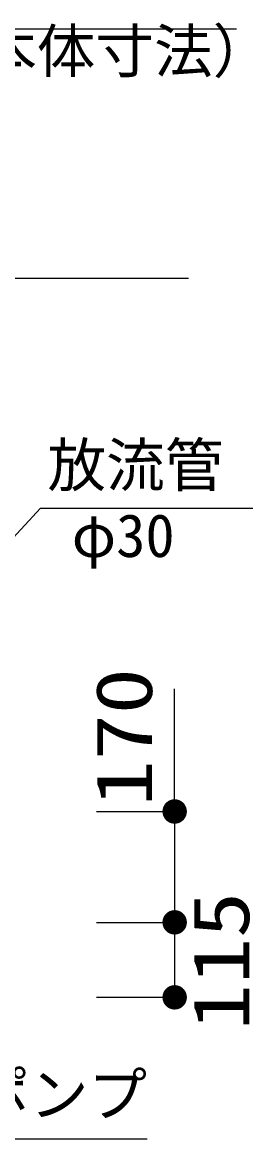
# Model space of a CAD drawing. Units: millimetres, scale not verified. Extents: x -23133 to 8910, y -6308 to 6308.
# Drawn here: x -2433 to -2080, y -2789 to -1077 of the extents above; entities that cross this region are included whole.
import ezdxf
from ezdxf.enums import TextEntityAlignment as Align

# ---------------------------------------------------------------- set-up
doc = ezdxf.new("R2010")
doc.units = ezdxf.units.MM
doc.header["$LTSCALE"] = 30
for name, color, linetype, lineweight in [('0-0_0E', 3, 'Continuous', 25), ('0-5_機器', 2, 'Continuous', 25), ('1-5_00クル-フ-6寸法', 132, 'Continuous', 25)]:
    doc.layers.add(name, color=color, linetype=linetype, lineweight=lineweight)
doc.styles.add('ＭＳ ゴシック', font='')
doc.styles.get('ＭＳ ゴシック').set_extended_font_data('MS Gothic')

msp = doc.modelspace()

# ---------------------------------------------------------------- linework, layer by layer
at = {"layer": '0-0_0E'}
for points in [[(-2634.11, -2069.22), (-2405.55, -1821.83), (-2079.62, -1821.83)], [(-2888.43, -2513.02), (-2706.74, -2788.69), (-2241.74, -2788.69)]]:
    msp.add_lwpolyline(points, dxfattribs=at)
at = {"layer": '0-5_機器'}
msp.add_line((-6926.51, -1468.95), (-2178, -1468.95), dxfattribs=at)
at = {"layer": '1-5_00クル-フ-6寸法', "color": 4}
for p, q in [((-2620.98, -1086.88), (-2104.48, -1086.88)), ((-2199.43, -2286.93), (-2199.43, -2098.79)), ((-2319.43, -2286.93), (-2199.43, -2286.93)), ((-2199.43, -2286.93), (-2199.43, -2456.93)), ((-2319.43, -2456.93), (-2199.43, -2456.93)), ((-2319.43, -2456.93), (-2199.43, -2456.93)), ((-2199.43, -2456.93), (-2199.43, -2571.93)), ((-2319.43, -2571.93), (-2199.43, -2571.93))]:
    msp.add_line(p, q, dxfattribs=at)
at = {"layer": '1-5_00クル-フ-6寸法'}
for points in [[(-2199.43, -2286.93), (-2216.4, -2278.95), (-2215.27, -2276.88)], [(-2199.43, -2286.93), (-2215.27, -2276.88), (-2213.88, -2274.98)], [(-2199.43, -2286.93), (-2213.88, -2274.98), (-2212.27, -2273.26)], [(-2199.43, -2286.93), (-2212.27, -2273.26), (-2210.46, -2271.76)], [(-2199.43, -2286.93), (-2210.46, -2271.76), (-2208.47, -2270.5)], [(-2199.43, -2286.93), (-2208.47, -2270.5), (-2206.34, -2269.5)], [(-2199.43, -2286.93), (-2206.34, -2269.5), (-2204.1, -2268.77)], [(-2199.43, -2286.93), (-2204.1, -2268.77), (-2201.78, -2268.33)], [(-2199.43, -2286.93), (-2201.78, -2268.33), (-2199.43, -2268.18)], [(-2199.43, -2286.93), (-2199.43, -2268.18), (-2197.08, -2268.33)], [(-2199.43, -2286.93), (-2197.08, -2268.33), (-2194.77, -2268.77)], [(-2199.43, -2286.93), (-2194.77, -2268.77), (-2192.53, -2269.5)], [(-2199.43, -2286.93), (-2192.53, -2269.5), (-2190.4, -2270.5)], [(-2199.43, -2286.93), (-2190.4, -2270.5), (-2188.41, -2271.76)], [(-2199.43, -2286.93), (-2188.41, -2271.76), (-2186.6, -2273.26)], [(-2199.43, -2286.93), (-2186.6, -2273.26), (-2184.99, -2274.98)], [(-2199.43, -2286.93), (-2184.99, -2274.98), (-2183.6, -2276.88)], [(-2199.43, -2286.93), (-2183.6, -2276.88), (-2182.47, -2278.95)], [(-2199.43, -2286.93), (-2218.15, -2285.75), (-2217.85, -2283.42)], [(-2199.43, -2286.93), (-2218.15, -2288.11), (-2218.15, -2285.75)], [(-2199.43, -2286.93), (-2217.85, -2290.44), (-2218.15, -2288.11)], [(-2199.43, -2286.93), (-2217.85, -2283.42), (-2217.27, -2281.13)], [(-2199.43, -2286.93), (-2217.27, -2292.72), (-2217.85, -2290.44)], [(-2199.43, -2286.93), (-2217.27, -2281.13), (-2216.4, -2278.95)], [(-2199.43, -2286.93), (-2216.4, -2294.91), (-2217.27, -2292.72)], [(-2199.43, -2286.93), (-2215.27, -2296.98), (-2216.4, -2294.91)], [(-2199.43, -2286.93), (-2213.88, -2298.88), (-2215.27, -2296.98)], [(-2199.43, -2286.93), (-2212.27, -2300.6), (-2213.88, -2298.88)], [(-2199.43, -2286.93), (-2210.46, -2302.1), (-2212.27, -2300.6)], [(-2199.43, -2286.93), (-2208.47, -2303.36), (-2210.46, -2302.1)], [(-2199.43, -2286.93), (-2206.34, -2304.36), (-2208.47, -2303.36)], [(-2199.43, -2286.93), (-2204.1, -2305.09), (-2206.34, -2304.36)], [(-2199.43, -2286.93), (-2201.78, -2305.53), (-2204.1, -2305.09)], [(-2199.43, -2286.93), (-2199.43, -2305.68), (-2201.78, -2305.53)], [(-2199.43, -2286.93), (-2182.47, -2278.95), (-2181.6, -2281.13)], [(-2199.43, -2286.93), (-2181.6, -2281.13), (-2181.02, -2283.42)], [(-2199.43, -2286.93), (-2181.02, -2283.42), (-2180.72, -2285.75)], [(-2199.43, -2286.93), (-2180.72, -2285.75), (-2180.72, -2288.11)], [(-2199.43, -2286.93), (-2197.08, -2305.53), (-2199.43, -2305.68)], [(-2199.43, -2286.93), (-2194.77, -2305.09), (-2197.08, -2305.53)], [(-2199.43, -2286.93), (-2192.53, -2304.36), (-2194.77, -2305.09)], [(-2199.43, -2286.93), (-2190.4, -2303.36), (-2192.53, -2304.36)], [(-2199.43, -2286.93), (-2188.41, -2302.1), (-2190.4, -2303.36)], [(-2199.43, -2286.93), (-2186.6, -2300.6), (-2188.41, -2302.1)], [(-2199.43, -2286.93), (-2184.99, -2298.88), (-2186.6, -2300.6)], [(-2199.43, -2286.93), (-2183.6, -2296.98), (-2184.99, -2298.88)], [(-2199.43, -2286.93), (-2182.47, -2294.91), (-2183.6, -2296.98)], [(-2199.43, -2286.93), (-2181.6, -2292.72), (-2182.47, -2294.91)], [(-2199.43, -2286.93), (-2181.02, -2290.44), (-2181.6, -2292.72)], [(-2199.43, -2286.93), (-2180.72, -2288.11), (-2181.02, -2290.44)], [(-2199.43, -2456.93), (-2216.4, -2448.95), (-2215.27, -2446.88)], [(-2199.43, -2456.93), (-2216.4, -2448.95), (-2215.27, -2446.88)], [(-2199.43, -2456.93), (-2215.27, -2446.88), (-2213.88, -2444.98)], [(-2199.43, -2456.93), (-2215.27, -2446.88), (-2213.88, -2444.98)], [(-2199.43, -2456.93), (-2213.88, -2444.98), (-2212.27, -2443.26)], [(-2199.43, -2456.93), (-2213.88, -2444.98), (-2212.27, -2443.26)], [(-2199.43, -2456.93), (-2212.27, -2443.26), (-2210.46, -2441.76)], [(-2199.43, -2456.93), (-2212.27, -2443.26), (-2210.46, -2441.76)], [(-2199.43, -2456.93), (-2210.46, -2441.76), (-2208.47, -2440.5)], [(-2199.43, -2456.93), (-2210.46, -2441.76), (-2208.47, -2440.5)], [(-2199.43, -2456.93), (-2208.47, -2440.5), (-2206.34, -2439.5)], [(-2199.43, -2456.93), (-2208.47, -2440.5), (-2206.34, -2439.5)], [(-2199.43, -2456.93), (-2206.34, -2439.5), (-2204.1, -2438.77)], [(-2199.43, -2456.93), (-2206.34, -2439.5), (-2204.1, -2438.77)], [(-2199.43, -2456.93), (-2204.1, -2438.77), (-2201.78, -2438.33)], [(-2199.43, -2456.93), (-2204.1, -2438.77), (-2201.78, -2438.33)], [(-2199.43, -2456.93), (-2201.78, -2438.33), (-2199.43, -2438.18)], [(-2199.43, -2456.93), (-2201.78, -2438.33), (-2199.43, -2438.18)], [(-2199.43, -2456.93), (-2199.43, -2438.18), (-2197.08, -2438.33)], [(-2199.43, -2456.93), (-2199.43, -2438.18), (-2197.08, -2438.33)], [(-2199.43, -2456.93), (-2197.08, -2438.33), (-2194.77, -2438.77)], [(-2199.43, -2456.93), (-2197.08, -2438.33), (-2194.77, -2438.77)], [(-2199.43, -2456.93), (-2194.77, -2438.77), (-2192.53, -2439.5)], [(-2199.43, -2456.93), (-2194.77, -2438.77), (-2192.53, -2439.5)], [(-2199.43, -2456.93), (-2192.53, -2439.5), (-2190.4, -2440.5)], [(-2199.43, -2456.93), (-2192.53, -2439.5), (-2190.4, -2440.5)], [(-2199.43, -2456.93), (-2190.4, -2440.5), (-2188.41, -2441.76)], [(-2199.43, -2456.93), (-2190.4, -2440.5), (-2188.41, -2441.76)], [(-2199.43, -2456.93), (-2188.41, -2441.76), (-2186.6, -2443.26)], [(-2199.43, -2456.93), (-2188.41, -2441.76), (-2186.6, -2443.26)], [(-2199.43, -2456.93), (-2186.6, -2443.26), (-2184.99, -2444.98)], [(-2199.43, -2456.93), (-2186.6, -2443.26), (-2184.99, -2444.98)], [(-2199.43, -2456.93), (-2184.99, -2444.98), (-2183.6, -2446.88)], [(-2199.43, -2456.93), (-2184.99, -2444.98), (-2183.6, -2446.88)], [(-2199.43, -2456.93), (-2183.6, -2446.88), (-2182.47, -2448.95)], [(-2199.43, -2456.93), (-2183.6, -2446.88), (-2182.47, -2448.95)], [(-2199.43, -2456.93), (-2218.15, -2455.75), (-2217.85, -2453.42)], [(-2199.43, -2456.93), (-2218.15, -2455.75), (-2217.85, -2453.42)], [(-2199.43, -2456.93), (-2218.15, -2458.11), (-2218.15, -2455.75)], [(-2199.43, -2456.93), (-2218.15, -2458.11), (-2218.15, -2455.75)], [(-2199.43, -2456.93), (-2217.85, -2460.44), (-2218.15, -2458.11)], [(-2199.43, -2456.93), (-2217.85, -2460.44), (-2218.15, -2458.11)], [(-2199.43, -2456.93), (-2217.85, -2453.42), (-2217.27, -2451.13)], [(-2199.43, -2456.93), (-2217.85, -2453.42), (-2217.27, -2451.13)], [(-2199.43, -2456.93), (-2217.27, -2462.72), (-2217.85, -2460.44)], [(-2199.43, -2456.93), (-2217.27, -2462.72), (-2217.85, -2460.44)], [(-2199.43, -2456.93), (-2217.27, -2451.13), (-2216.4, -2448.95)], [(-2199.43, -2456.93), (-2217.27, -2451.13), (-2216.4, -2448.95)], [(-2199.43, -2456.93), (-2216.4, -2464.91), (-2217.27, -2462.72)], [(-2199.43, -2456.93), (-2216.4, -2464.91), (-2217.27, -2462.72)], [(-2199.43, -2456.93), (-2215.27, -2466.98), (-2216.4, -2464.91)], [(-2199.43, -2456.93), (-2215.27, -2466.98), (-2216.4, -2464.91)], [(-2199.43, -2456.93), (-2213.88, -2468.88), (-2215.27, -2466.98)], [(-2199.43, -2456.93), (-2213.88, -2468.88), (-2215.27, -2466.98)], [(-2199.43, -2456.93), (-2212.27, -2470.6), (-2213.88, -2468.88)], [(-2199.43, -2456.93), (-2212.27, -2470.6), (-2213.88, -2468.88)], [(-2199.43, -2456.93), (-2210.46, -2472.1), (-2212.27, -2470.6)], [(-2199.43, -2456.93), (-2210.46, -2472.1), (-2212.27, -2470.6)], [(-2199.43, -2456.93), (-2208.47, -2473.36), (-2210.46, -2472.1)], [(-2199.43, -2456.93), (-2208.47, -2473.36), (-2210.46, -2472.1)], [(-2199.43, -2456.93), (-2206.34, -2474.36), (-2208.47, -2473.36)], [(-2199.43, -2456.93), (-2206.34, -2474.36), (-2208.47, -2473.36)], [(-2199.43, -2456.93), (-2204.1, -2475.09), (-2206.34, -2474.36)], [(-2199.43, -2456.93), (-2204.1, -2475.09), (-2206.34, -2474.36)], [(-2199.43, -2456.93), (-2201.78, -2475.53), (-2204.1, -2475.09)], [(-2199.43, -2456.93), (-2201.78, -2475.53), (-2204.1, -2475.09)], [(-2199.43, -2456.93), (-2199.43, -2475.68), (-2201.78, -2475.53)], [(-2199.43, -2456.93), (-2199.43, -2475.68), (-2201.78, -2475.53)], [(-2199.43, -2456.93), (-2182.47, -2448.95), (-2181.6, -2451.13)], [(-2199.43, -2456.93), (-2182.47, -2448.95), (-2181.6, -2451.13)], [(-2199.43, -2456.93), (-2181.6, -2451.13), (-2181.02, -2453.42)], [(-2199.43, -2456.93), (-2181.6, -2451.13), (-2181.02, -2453.42)], [(-2199.43, -2456.93), (-2181.02, -2453.42), (-2180.72, -2455.75)], [(-2199.43, -2456.93), (-2181.02, -2453.42), (-2180.72, -2455.75)], [(-2199.43, -2456.93), (-2180.72, -2455.75), (-2180.72, -2458.11)], [(-2199.43, -2456.93), (-2180.72, -2455.75), (-2180.72, -2458.11)], [(-2199.43, -2456.93), (-2197.08, -2475.53), (-2199.43, -2475.68)], [(-2199.43, -2456.93), (-2194.77, -2475.09), (-2197.08, -2475.53)], [(-2199.43, -2456.93), (-2192.53, -2474.36), (-2194.77, -2475.09)], [(-2199.43, -2456.93), (-2190.4, -2473.36), (-2192.53, -2474.36)], [(-2199.43, -2456.93), (-2188.41, -2472.1), (-2190.4, -2473.36)], [(-2199.43, -2456.93), (-2186.6, -2470.6), (-2188.41, -2472.1)], [(-2199.43, -2456.93), (-2184.99, -2468.88), (-2186.6, -2470.6)], [(-2199.43, -2456.93), (-2183.6, -2466.98), (-2184.99, -2468.88)], [(-2199.43, -2456.93), (-2182.47, -2464.91), (-2183.6, -2466.98)], [(-2199.43, -2456.93), (-2181.6, -2462.72), (-2182.47, -2464.91)], [(-2199.43, -2456.93), (-2181.02, -2460.44), (-2181.6, -2462.72)], [(-2199.43, -2456.93), (-2180.72, -2458.11), (-2181.02, -2460.44)], [(-2199.43, -2456.93), (-2197.08, -2475.53), (-2199.43, -2475.68)], [(-2199.43, -2456.93), (-2194.77, -2475.09), (-2197.08, -2475.53)], [(-2199.43, -2456.93), (-2192.53, -2474.36), (-2194.77, -2475.09)], [(-2199.43, -2456.93), (-2190.4, -2473.36), (-2192.53, -2474.36)], [(-2199.43, -2456.93), (-2188.41, -2472.1), (-2190.4, -2473.36)], [(-2199.43, -2456.93), (-2186.6, -2470.6), (-2188.41, -2472.1)], [(-2199.43, -2456.93), (-2184.99, -2468.88), (-2186.6, -2470.6)], [(-2199.43, -2456.93), (-2183.6, -2466.98), (-2184.99, -2468.88)], [(-2199.43, -2456.93), (-2182.47, -2464.91), (-2183.6, -2466.98)], [(-2199.43, -2456.93), (-2181.6, -2462.72), (-2182.47, -2464.91)], [(-2199.43, -2456.93), (-2181.02, -2460.44), (-2181.6, -2462.72)], [(-2199.43, -2456.93), (-2180.72, -2458.11), (-2181.02, -2460.44)], [(-2199.43, -2571.93), (-2217.85, -2568.42), (-2217.27, -2566.13)], [(-2199.43, -2571.93), (-2217.27, -2566.13), (-2216.4, -2563.95)], [(-2199.43, -2571.93), (-2216.4, -2563.95), (-2215.27, -2561.88)], [(-2199.43, -2571.93), (-2215.27, -2561.88), (-2213.88, -2559.98)], [(-2199.43, -2571.93), (-2213.88, -2559.98), (-2212.27, -2558.26)], [(-2199.43, -2571.93), (-2212.27, -2558.26), (-2210.46, -2556.76)], [(-2199.43, -2571.93), (-2210.46, -2556.76), (-2208.47, -2555.5)], [(-2199.43, -2571.93), (-2208.47, -2555.5), (-2206.34, -2554.5)], [(-2199.43, -2571.93), (-2206.34, -2554.5), (-2204.1, -2553.77)], [(-2199.43, -2571.93), (-2204.1, -2553.77), (-2201.78, -2553.33)], [(-2199.43, -2571.93), (-2201.78, -2553.33), (-2199.43, -2553.18)], [(-2199.43, -2571.93), (-2199.43, -2553.18), (-2197.08, -2553.33)], [(-2199.43, -2571.93), (-2197.08, -2553.33), (-2194.77, -2553.77)], [(-2199.43, -2571.93), (-2194.77, -2553.77), (-2192.53, -2554.5)], [(-2199.43, -2571.93), (-2192.53, -2554.5), (-2190.4, -2555.5)], [(-2199.43, -2571.93), (-2190.4, -2555.5), (-2188.41, -2556.76)], [(-2199.43, -2571.93), (-2188.41, -2556.76), (-2186.6, -2558.26)], [(-2199.43, -2571.93), (-2186.6, -2558.26), (-2184.99, -2559.98)], [(-2199.43, -2571.93), (-2184.99, -2559.98), (-2183.6, -2561.88)], [(-2199.43, -2571.93), (-2183.6, -2561.88), (-2182.47, -2563.95)], [(-2199.43, -2571.93), (-2182.47, -2563.95), (-2181.6, -2566.13)], [(-2199.43, -2571.93), (-2181.6, -2566.13), (-2181.02, -2568.42)], [(-2199.43, -2571.93), (-2218.15, -2570.75), (-2217.85, -2568.42)], [(-2199.43, -2571.93), (-2218.15, -2573.11), (-2218.15, -2570.75)], [(-2199.43, -2571.93), (-2217.85, -2575.44), (-2218.15, -2573.11)], [(-2199.43, -2571.93), (-2217.27, -2577.72), (-2217.85, -2575.44)], [(-2199.43, -2571.93), (-2216.4, -2579.91), (-2217.27, -2577.72)], [(-2199.43, -2571.93), (-2215.27, -2581.98), (-2216.4, -2579.91)], [(-2199.43, -2571.93), (-2213.88, -2583.88), (-2215.27, -2581.98)], [(-2199.43, -2571.93), (-2212.27, -2585.6), (-2213.88, -2583.88)], [(-2199.43, -2571.93), (-2210.46, -2587.1), (-2212.27, -2585.6)], [(-2199.43, -2571.93), (-2208.47, -2588.36), (-2210.46, -2587.1)], [(-2199.43, -2571.93), (-2206.34, -2589.36), (-2208.47, -2588.36)], [(-2199.43, -2571.93), (-2204.1, -2590.09), (-2206.34, -2589.36)], [(-2199.43, -2571.93), (-2201.78, -2590.53), (-2204.1, -2590.09)], [(-2199.43, -2571.93), (-2199.43, -2590.68), (-2201.78, -2590.53)], [(-2199.43, -2571.93), (-2181.02, -2568.42), (-2180.72, -2570.75)], [(-2199.43, -2571.93), (-2180.72, -2570.75), (-2180.72, -2573.11)], [(-2199.43, -2571.93), (-2197.08, -2590.53), (-2199.43, -2590.68)], [(-2199.43, -2571.93), (-2194.77, -2590.09), (-2197.08, -2590.53)], [(-2199.43, -2571.93), (-2192.53, -2589.36), (-2194.77, -2590.09)], [(-2199.43, -2571.93), (-2190.4, -2588.36), (-2192.53, -2589.36)], [(-2199.43, -2571.93), (-2188.41, -2587.1), (-2190.4, -2588.36)], [(-2199.43, -2571.93), (-2186.6, -2585.6), (-2188.41, -2587.1)], [(-2199.43, -2571.93), (-2184.99, -2583.88), (-2186.6, -2585.6)], [(-2199.43, -2571.93), (-2183.6, -2581.98), (-2184.99, -2583.88)], [(-2199.43, -2571.93), (-2182.47, -2579.91), (-2183.6, -2581.98)], [(-2199.43, -2571.93), (-2181.6, -2577.72), (-2182.47, -2579.91)], [(-2199.43, -2571.93), (-2181.02, -2575.44), (-2181.6, -2577.72)], [(-2199.43, -2571.93), (-2180.72, -2573.11), (-2181.02, -2575.44)]]:
    msp.add_solid(points, dxfattribs=at)

# ---------------------------------------------------------------- texts
at = {"layer": '0-0_0E', "color": 4, "style": 'ＭＳ ゴシック'}
for s, p in [('放流管', (-2394.63, -1808.34)), ('φ30', (-2357.44, -1916.51)), ('放流ポンプ', (-2691.74, -2773.69))]:
    msp.add_text(s, height=65.98, dxfattribs=at).set_placement(p, align=Align.BOTTOM_LEFT)
at = {"layer": '1-5_00クル-フ-6寸法', "color": 4, "style": 'ＭＳ ゴシック'}
msp.add_text('（本体寸法）', height=65.98, dxfattribs=at).set_placement((-2591.06, -1173.57), align=Align.BOTTOM_LEFT)
at = {"layer": '1-5_00クル-フ-6寸法', "color": 3, "style": 'ＭＳ ゴシック', "width": 1.2}
for s, p in [('170', (-2208.2, -2279.24)), ('115', (-2059.03, -2622.43))]:
    msp.add_text(s, height=86.66, rotation=90, dxfattribs=at).set_placement(p, align=Align.BOTTOM_LEFT)

doc.saveas('drawing.dxf')
